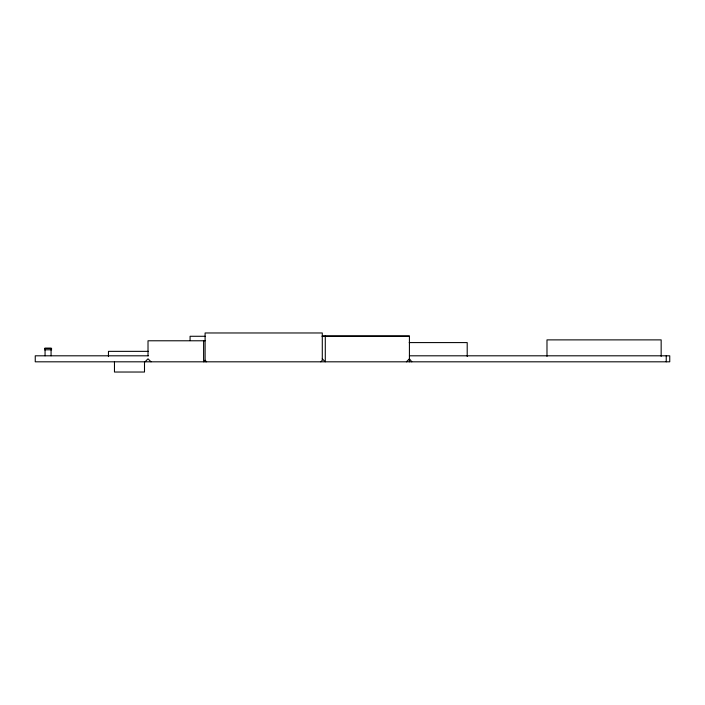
<?xml version="1.0" encoding="UTF-8"?>
<svg xmlns="http://www.w3.org/2000/svg" width="705" height="705" viewBox="0 0 705 705"><rect width="100%" height="100%" fill="white"/><g stroke="black" fill="none" stroke-linecap="round" stroke-linejoin="round"><path stroke-width="1.06" d="M145.01 361.815L148.015 358.81L151.02 361.815M320.784 361.815L322.291 360.308L322.291 332.971L205.102 332.971L205.102 361.815M406.415 361.815L409.42 358.81L411.808 361.815M322.291 335.977L409.42 335.977L409.42 361.815M205.102 336.276L190.077 336.276L190.077 340.612M322.018 336.276L409.42 336.276M205.102 340.779L148.015 340.779L148.015 355.805M409.191 342.586L467.203 342.586L467.203 356.474M45.058 348.296L51.068 348.296M44.459 348.323L51.668 348.323M44.459 349.795L51.668 349.795M148.358 351.354L108.455 351.354L108.455 356.589M148.411 355.805L35.25 355.805L35.25 361.815L669.75 361.815L669.75 355.805L409.42 355.805M322.291 358.81L325.287 361.815L325.287 335.977M206.609 361.815L205.102 360.308L203.604 361.815L203.604 340.779M666.234 355.805L666.234 361.815M661.158 356.333L661.158 339.88L546.983 339.88L546.983 356.333M144.499 361.815L144.499 372.029L114.466 372.029L114.466 361.815M51.068 349.795L51.068 355.805M45.058 349.795L45.058 355.805"/></g></svg>
